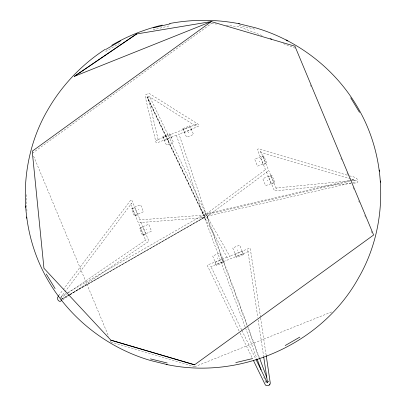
<?xml version="1.0" encoding="UTF-8"?>
<svg xmlns="http://www.w3.org/2000/svg" width="406" height="406" viewBox="0 0 406 406"><rect width="100%" height="100%" fill="white"/><g stroke="black" fill="none" stroke-linecap="round" stroke-linejoin="round"><path stroke-width="0.3" stroke-dasharray="2.03 1.52" d="M331.621 311.96L194.723 366.719M58.657 295.664L62.828 290.112M63.209 289.605L130.95 199.813L131.671 199.904L140.1 219.885L139.42 219.91L204.36 215.089L354.687 180.112M60.585 297.649L131.706 203.208L131.097 203.629L130.387 203.538L145.642 240.301L146.003 239.88L66.99 293.675M61.286 299.547L62.169 298.633M205.38 214.683L204.36 215.089L205.395 214.662L265.823 169.322L265.504 169.718L257.394 149.834L257.749 149.129L258.597 148.921L348.896 175.656M32.389 153.224L211.47 23.487M60.189 298.303L66.467 294.03M62.874 299.78L69.659 295.167M70.182 294.812L148.51 241.58L148.89 241.149L140.801 221.569L140.517 222.392L139.918 222.579L204.152 217.657L205.086 216.834L69.548 294.528M105.651 51.511L120.521 42.858M61.174 296.385L201.807 215.789L201.401 216.951L202.031 217.743L204.152 217.657L69.527 294.822M61.864 298.933L69 294.842M60.768 299.562L67.903 295.477M68.452 295.162L206.106 216.423L355.088 182.05L354.362 182M61.834 299.232L68.979 295.142M354.443 180.716L356.483 180.142L275.943 188.039L276.516 189.166L260.688 151.22L260.368 151.92L259.439 152.133L350.637 178.96M153.098 29.831L169.571 25.811M349.368 180.533L207.43 213.449L208.491 213.576L209.039 214.302L208.846 215.18L207.375 216.362L267.387 171.611L266.889 171.9L266.224 171.444L274.507 190.927L350.982 183.436M351.835 179.959L353.068 179.675L354.463 180.081L351.246 179.137M353.489 183.187L356.625 182.878L357.706 182.096L357.914 181.457C357.945 176.991 352.616 176.854 349.5 175.839M211.46 23.507L216.413 24.076M226.294 25.268L239.281 26.791L263.377 36.012M239.027 25.324L255.607 29.369M110.955 342.025L194.728 366.699M283.368 43.63L295.116 48.136M148.378 96.11L196.123 126.332L195.611 124.901L197.072 123.977L156.432 140.258L157.756 139.928L158.36 140.415L147.799 95.801L147.896 96.938M147.368 97.673L147.002 97.267L203.244 214.678L204.132 215.622L204.553 217.809L256.927 358.594M239.058 330.91L207.268 265.488L207.451 265.022L227.664 256.988L227.441 257.83L204.553 217.809L205.68 219.174L206.558 219.341L207.314 218.814L207.491 217.804L205.923 214.901L205.928 213.749L178.863 133.873L178.625 134.33L197.494 126.733L198.955 125.84L198.915 125.028L198.432 124.388L149.753 93.776L147.809 93.69L145.363 95.014L145.216 96.709L155.975 142.374L156.594 142.882L157.888 142.567L176.899 135.025L176.3 134.944L203.244 214.678L203.076 212.536L203.883 211.912L205.106 212.328L205.928 213.749L149.702 96.704M240.164 333.184L252.603 358.782M241.656 329.905L210.709 266.123L210.734 266.671L248.553 251.568L248 251.39L247.848 250.532L257.825 317.451M241.93 330.474L255.744 358.945M206.4 215.946L205.923 214.901L246.853 325.14M310.463 84.976L311.194 86.732M340.898 158.107L341.629 159.862M346.988 172.733L347.719 174.489M353.073 187.359L353.804 189.115M358.676 200.818L359.406 202.574M364.761 215.444L365.979 218.367M371.338 231.237L372.069 232.993M33.607 156.148L108.772 336.747M110.229 340.253L110.96 342.009M268.001 380.975L268.402 381.99L267.96 380.798M263.778 377.012L265.986 382.949L265.62 381.904M259.363 357.605L207.131 216.637L230.095 256.785L229.441 256.277L249.705 248.122L250.263 248.335L260.545 317.421M247.756 327.535L258.967 357.798M260.642 318.045L266.123 355.017M258.196 319.953L263.606 356.229M26.258 194.636L26.974 211.531M217.449 258.064L217.789 258.13L217.449 258.064M237.5 250.04L237.84 250.111L237.5 250.04M223.422 262.601L216.398 265.433L215.094 262.383L222.067 259.591L223.041 261.789L216.088 264.58L212.683 255.958L219.656 253.166L223.422 262.601M243.473 254.577L236.449 257.414L235.145 254.359L242.123 251.573L243.098 253.77L236.14 256.562L232.734 247.939L239.713 245.148L243.473 254.577M168.429 140.364L168.744 140.192L168.429 140.364M188.48 132.346L188.8 132.173L188.48 132.346M259.424 161.253L259.774 161.339L259.424 161.253M267.544 180.751L267.894 180.837L267.544 180.751M135.239 215.266L132.397 208.659L134.949 207.902L137.791 214.901L135.492 215.753L134.31 215.733L131.498 208.872L133.275 207.689L140.593 204.761L143.44 211.759L135.239 215.266M143.359 234.764L140.517 228.157L143.069 227.406L145.916 234.399L143.612 235.252L142.43 235.231L139.618 228.37L141.4 227.193L148.713 224.264L151.56 231.258L143.359 234.764M262.997 156.361L260.479 157.701L263.327 164.694L266.681 162.882L263.875 156.005L261.931 156.239L254.658 159.147L257.505 166.14L265.813 163.116L262.997 156.361M271.117 175.864L268.599 177.199L271.447 184.197L274.801 182.38L271.995 175.504L270.051 175.737L262.778 178.645L265.625 185.638L273.938 182.614L271.117 175.864M138.456 209.587L138.725 209.724L138.456 209.587M146.581 229.091L146.845 229.228L146.581 229.091M162.867 136.604L164.273 140.527L171.251 137.741L170.16 134.701L163.202 137.477L166.511 145.257L173.484 142.465L169.804 133.818L162.867 136.604M182.918 128.585L184.329 132.508L191.302 129.717L190.216 126.682L183.253 129.458L186.562 137.233L193.535 134.447L189.861 125.794L182.918 128.585M204.543 216.611L147.221 96.943L204.543 216.611"/><path stroke-width="0.61" d="M253.43 360.487L265.042 384.38L266.037 385.588L268.026 385.685L269.396 384.979L270.305 383.218L266.214 355.646M269.396 384.979L270.026 384.101M58.657 295.664L57.485 297.791L57.688 299.359L58.352 300.643L59.951 301.475L61.829 300.486M74.369 76.343L136.583 33.962M105.393 49.202C81.215 64.798 60.981 86.305 46.913 111.401L46.411 112.223C17.615 163.527 18.346 229.613 48.045 280.363C70.268 318.928 107.864 348.079 150.555 360.503L167.14 364.568M106.012 49.329L120.643 40.899M285.169 345.552L299.795 337.122M111.731 45.305C127.448 36.124 144.526 29.293 162.238 25.101M153.224 27.877L170.023 23.858M235.79 362.588L252.588 358.574M169.642 23.507C192.652 19.209 216.434 19.249 239.408 23.781M166.592 364.502C240.778 380.249 322.765 343.821 359.087 276.882L359.589 276.06C388.385 224.751 387.654 158.665 357.955 107.915C335.732 69.324 298.09 40.184 255.384 27.77L238.682 23.68M150.448 358.894L167.15 362.989M110.874 340.177L194.525 364.811L373.621 235.013L294.923 46.208L211.267 21.599L32.226 151.21L43.949 268.275L110.874 340.177L194.53 364.791M270.437 38.692L271.604 39.159M286.098 39.976L287.92 40.981M350.713 97.826L359.518 112.355M46.289 274.07L55.094 288.595M266.732 381.813L267.351 382.863L256.024 359.513M257.145 359.188L261.124 369.881M259.586 358.199L266.635 377.23M263.697 356.854L267.427 381.868M379.194 170.043L379.321 171.271M380.305 180.985L380.432 182.218M25.568 206.065L25.695 207.293M26.679 217.007L26.806 218.24M136.578 33.977L74.364 76.358L211.272 21.579L136.578 33.977"/></g></svg>
